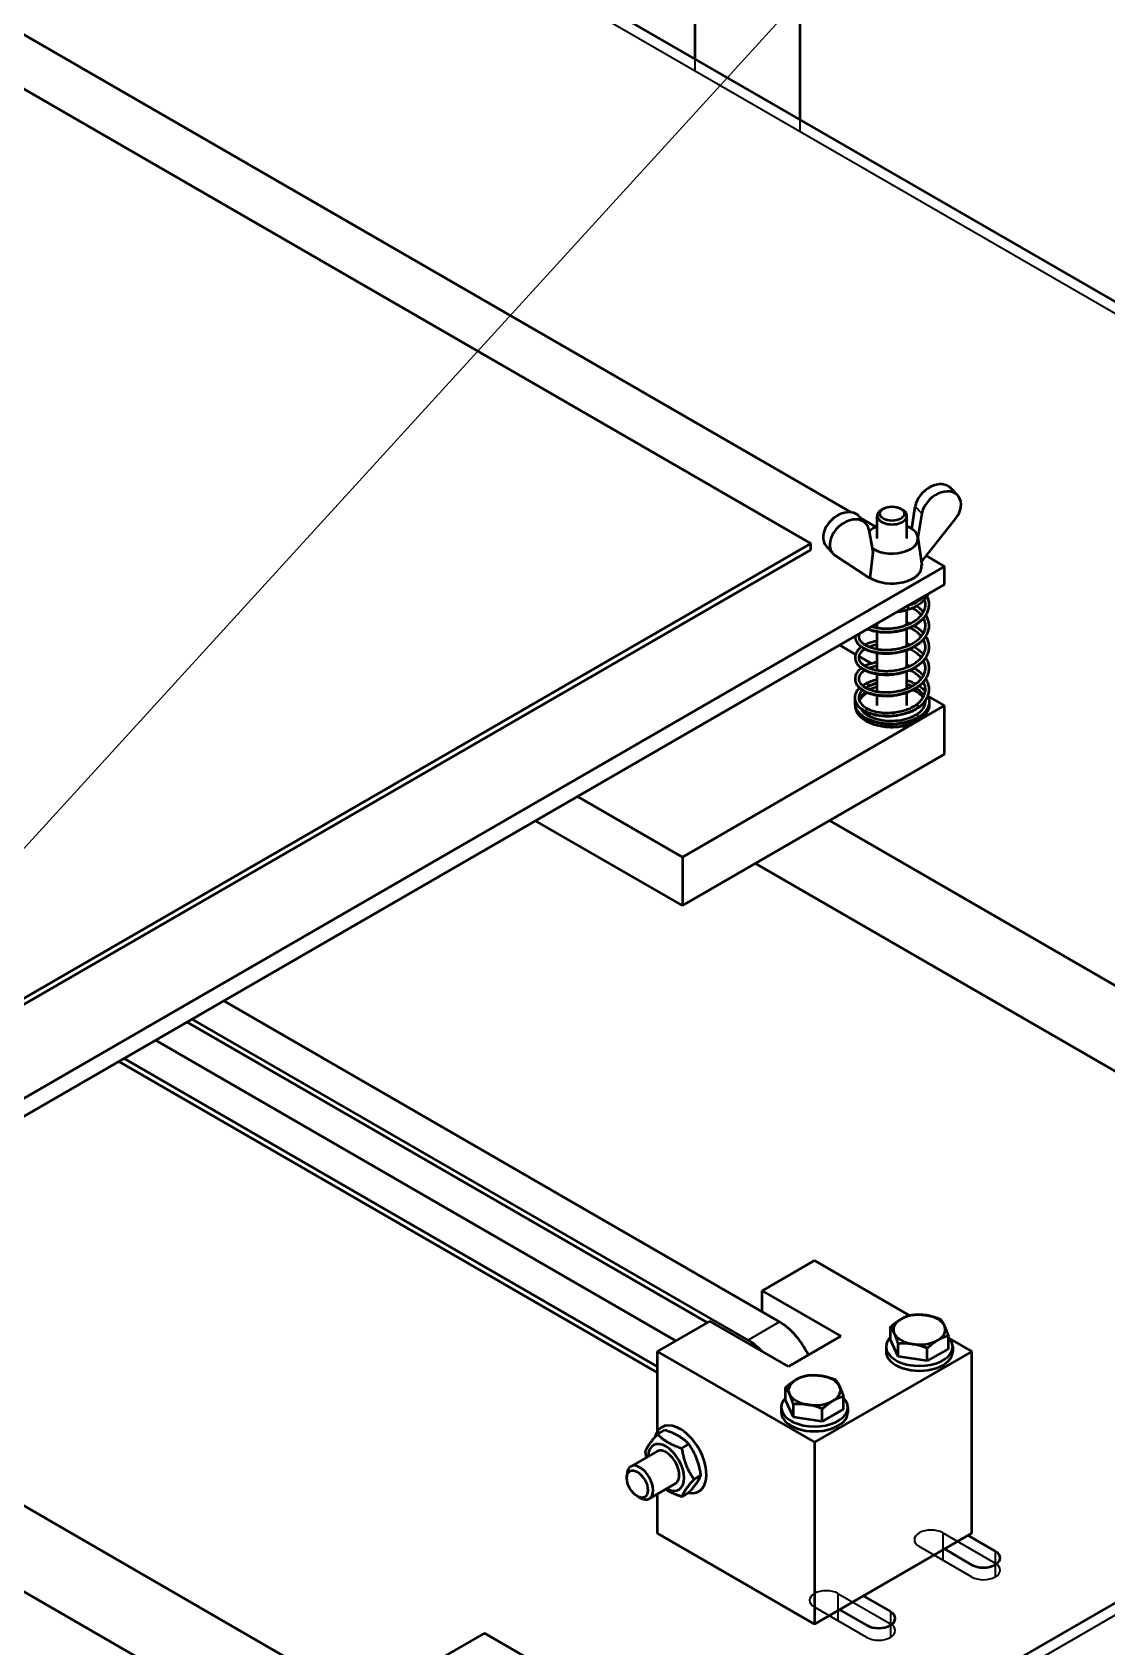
# Model space of a CAD drawing. Header units: millimetres. Extents: x -1328 to 2520, y -765 to 1782.
# Drawn here: x 1780.5 to 1925.4, y 355.6 to 573.2 of the extents above; entities that cross this region are included whole.
import ezdxf

# ---------------------------------------------------------------- set-up
doc = ezdxf.new("R2010")
doc.units = ezdxf.units.MM
doc.header["$LTSCALE"] = 6
for name, color, linetype, lineweight in [('Reference (ISO)', 7, 'Continuous', 35), ('Symbol (ISO)', 7, 'Continuous', 25), ('Visible (ISO)', 7, 'Continuous', 50), ('Visible Narrow (ISO)', 7, 'Continuous', 35)]:
    doc.layers.add(name, color=color, linetype=linetype, lineweight=lineweight)
doc.styles.add('Note Text (ISO)', font='tahoma.ttf')
doc.dimstyles.new('Default - Method 1b (ISO)$7', dxfattribs={"dimscale": 6, "dimtxt": 3.5, "dimasz": 2.5, "dimexe": 3.175, "dimexo": 0, "dimgap": 0.762, "dimtad": 1, "dimtoh": 1, "dimrnd": 1e-08, "dimtxsty": 'Note Text (ISO)', "dimcen": 0.09, "dimdle": 10, "dimclrd": 256, "dimclre": 256, "dimclrt": 256, "dimazin": 2, "dimtfac": 1, "dimtmove": 0, "dimatfit": 3, "dimfxl": 1, "dimtolj": 1, "dimlwd": -1, "dimlwe": -1, "dimarcsym": 0})

msp = doc.modelspace()

# ---------------------------------------------------------------- linework, layer by layer
at = {"layer": 'Reference (ISO)'}
for p, q in [((1884.02, 886.43), (1884.02, 559.83)), ((1869.88, 568), (1869.88, 878.26)), ((2078.48, 447.56), (1806.24, 604.74)), ((1781.49, 276.1), (2078.48, 447.56)), ((1903.29, 370.91), (1910.36, 366.83)), ((1903.29, 370.91), (1903.29, 367.24)), ((1907.18, 364.99), (1900.11, 369.08)), ((1910.36, 366.83), (1910.36, 364.99)), ((1889.15, 362.75), (1896.22, 358.67)), ((1889.15, 362.75), (1889.15, 359.07)), ((1893.04, 356.83), (1885.97, 360.91)), ((1896.22, 358.67), (1896.22, 356.83))]:
    msp.add_line(p, q, dxfattribs=at)
for centre, major_axis in [((1901.7, 370), (-2.25, 0)), ((1908.77, 365.91), (2.25, 0)), ((1887.56, 361.83), (-2.25, 0)), ((1894.63, 357.75), (2.25, 0))]:
    msp.add_ellipse(centre, major_axis=major_axis, ratio=0.57735, start_param=3.926991, end_param=7.068583, dxfattribs=at)
at = {"layer": 'Visible (ISO)'}
for p, q in [((1884.02, 888.06), (1884.02, 561.46)), ((1869.88, 569.63), (1869.88, 879.9)), ((2078.48, 449.2), (1806.24, 606.37)), ((1890.89, 508.51), (1738.57, 596.45)), ((1885.49, 504.28), (1738.57, 589.1)), ((1905.31, 510.76), (1904.42, 511.73)), ((1899.09, 506.3), (1899.58, 509.3)), ((1892.03, 507.96), (1892.92, 506.99)), ((1894.27, 506.56), (1892.25, 507.72)), ((1894.45, 504.97), (1894.45, 508.03)), ((1895.28, 508.99), (1895.04, 508.85)), ((1897.62, 508.99), (1897.86, 508.85)), ((1898.45, 504.97), (1898.45, 508.03)), ((1900.47, 508.33), (1899.94, 505.12)), ((1900.43, 501.81), (1905.01, 507.63)), ((1893.32, 506.16), (1893.86, 503.17)), ((1899.94, 505.13), (1900.44, 501.39)), ((1737, 418.55), (1885.49, 504.28)), ((1737, 417.73), (1885.49, 503.46)), ((1885.49, 503.46), (1885.49, 504.28)), ((1887.6, 503.92), (1888.48, 502.95)), ((1740.89, 407.32), (1903.52, 501.22)), ((1893.35, 499.66), (1888.78, 502.7)), ((1900.39, 501.79), (1900.43, 501.81)), ((1903.52, 501.22), (1901.08, 502.63)), ((1903.52, 498.77), (1903.52, 501.22)), ((1740.89, 404.87), (1903.52, 498.77)), ((1893.45, 499.69), (1893.35, 499.66)), ((1898.45, 493.34), (1898.45, 495.33)), ((1894.45, 492.93), (1894.45, 493.53)), ((1894.45, 490.07), (1894.45, 492.42)), ((1898.45, 490.48), (1898.45, 492.81)), ((1891.52, 489.36), (1889.38, 490.6)), ((1898.45, 487.62), (1898.45, 489.94)), ((1893.68, 488.12), (1891.97, 489.11)), ((1894.45, 487.67), (1894.31, 487.76)), ((1894.45, 487.21), (1894.45, 489.56)), ((1894.45, 484.35), (1894.45, 486.7)), ((1898.45, 484.76), (1898.45, 487.08)), ((1894.45, 482.44), (1894.45, 483.84)), ((1898.45, 482.44), (1898.45, 484.22)), ((1903.52, 482.44), (1901.32, 483.71)), ((1868.17, 462.02), (1903.52, 482.44)), ((1903.52, 475.91), (1903.52, 482.44)), ((1868.17, 455.49), (1903.52, 475.91)), ((1854.02, 470.19), (1868.17, 462.02)), ((1868.17, 455.49), (1848.37, 466.92)), ((1959.6, 425.62), (1888.02, 466.95)), ((1868.17, 462.02), (1868.17, 455.49)), ((1949.6, 419.85), (1878.02, 461.18)), ((1781.49, 277.73), (2078.48, 449.2)), ((1806.31, 442.64), (1881.26, 399.36)), ((1801.36, 439.78), (1871.52, 399.27)), ((1877.02, 396.91), (1802.06, 440.19)), ((1797.11, 437.33), (1867.28, 396.82)), ((1792.16, 434.47), (1864.78, 392.55)), ((1864.78, 393.37), (1792.87, 434.88)), ((1885.99, 407.62), (1878.92, 403.54)), ((1885.99, 407.62), (1898.79, 400.23)), ((1878.92, 400.72), (1878.92, 403.54)), ((1878.92, 403.54), (1889.53, 397.42)), ((1871.85, 399.46), (1864.78, 395.38)), ((1882.46, 393.33), (1871.85, 399.46)), ((1896.23, 396.96), (1896.23, 398.66)), ((1889.53, 397.42), (1882.46, 393.33)), ((1897.28, 394.71), (1896.23, 396.96)), ((1897.28, 394.71), (1897.28, 396.41)), ((1904.04, 395.75), (1904.04, 397.46)), ((1904.25, 397.08), (1907.21, 395.38)), ((1864.78, 395.38), (1864.78, 384.58)), ((1864.78, 395.38), (1885.99, 383.13)), ((1907.21, 395.38), (1885.99, 383.13)), ((1895.63, 396.03), (1895.63, 395.38)), ((1901.18, 394.1), (1897.28, 394.71)), ((1901.18, 394.1), (1901.18, 395.81)), ((1904.04, 395.75), (1901.18, 394.1)), ((1904.63, 396.03), (1904.63, 395.38)), ((1907.21, 370.88), (1907.21, 395.38)), ((1882.09, 388.79), (1882.09, 390.5)), ((1825.25, 348.06), (1753.67, 389.39)), ((1881.49, 387.86), (1881.49, 387.21)), ((1883.13, 386.54), (1882.09, 388.79)), ((1883.13, 386.54), (1883.13, 388.25)), ((1887.04, 385.94), (1887.04, 387.64)), ((1889.9, 387.59), (1887.04, 385.94)), ((1889.9, 387.59), (1889.9, 389.29)), ((1890.49, 387.86), (1890.49, 387.21)), ((1865.38, 385.17), (1865.81, 385.42)), ((1887.04, 385.94), (1883.13, 386.54)), ((1815.25, 342.28), (1743.67, 383.61)), ((1864.82, 384.22), (1865.77, 384.77)), ((1885.99, 383.13), (1885.99, 358.63)), ((1864.72, 381.9), (1861.19, 379.86)), ((1868.08, 382.34), (1869.04, 382.89)), ((1860.67, 378.32), (1860.67, 378.72)), ((1867.22, 377.57), (1863.69, 375.53)), ((1869.72, 378.13), (1870.67, 378.68)), ((1870.38, 376.51), (1870.81, 376.76)), ((1862.09, 375.85), (1862.44, 375.65)), ((1864.78, 376.16), (1864.78, 370.88)), ((1868.08, 375.8), (1869.04, 376.35)), ((1864.78, 370.88), (1885.99, 358.63)), ((1885.99, 358.63), (1907.21, 370.88)), ((1906.69, 370.58), (1910.36, 368.46)), ((1907.18, 366.63), (1903.51, 368.75)), ((1892.55, 362.42), (1896.22, 360.3)), ((1893.04, 358.46), (1889.37, 360.58)), ((1841.46, 357.42), (1809.64, 339.05)), ((1841.46, 357.42), (1862.67, 345.17))]:
    msp.add_line(p, q, dxfattribs=at)
for centre, major_axis, ratio, start_param, end_param in [((1902.2, 509.71), (2.22, 2.02), 0.722628, 0, 2.401336), ((1903.09, 508.74), (2.22, 2.02), 0.722628, 4.939948, 8.684522), ((1889.81, 505.94), (2.22, 2.02), 0.722628, 0, 3.141593), ((1890.7, 504.97), (-2.22, -2.02), 0.722628, 2.7174, 6.461973), ((1896.45, 508.03), (-2, 0), 0.57735, 5.497787, 10.210176), ((1896.45, 504.97), (-3.5, 0), 0.57735, 5.320635, 5.793468), ((1896.45, 504.97), (3.5, 0), 0.57735, 3.84104, 6.767414), ((1896.45, 504.97), (-3.5, 0), 0.57735, 3.625821, 4.104143), ((1896.45, 501.22), (4, 0), 0.57735, 3.865612, 6.360121), ((1898.59, 495.64), (-0.093, 0.232), 0.298579, 4.010283, 6.099125), ((1898.59, 495.64), (0.093, -0.232), 0.298579, 6.27153, 7.151875), ((1893.09, 485.24), (-0.101, 0.229), 0.64073, 3.992663, 6.312652), ((1893.09, 485.24), (0.101, -0.229), 0.64073, 0.031581, 0.851071), ((1899.81, 484.99), (-0.145, -0.204), 0.506095, 6.173685, 6.326105), ((1893.09, 481.77), (0.101, 0.229), 0.64073, 6.267227, 8.573707), ((1893.09, 481.77), (-0.101, -0.229), 0.64073, 5.432115, 6.268289), ((1899.81, 482.34), (-0.145, 0.204), 0.506095, 3.875006, 6.272903), ((1899.81, 481.01), (-0.145, 0.204), 0.506095, 6.240266, 6.240318), ((1899.81, 482.34), (0.145, -0.204), 0.506095, 6.27367, 7.016598), ((1881.26, 393.65), (3.5, -6.06), 0.57735, 1.446348, 2.356194), ((1900.13, 398.32), (-3.5, 0), 0.57735, 5.497787, 6.544985), ((1900.13, 398.32), (-3.5, 0), 0.57735, 4.45059, 5.497787), ((1900.13, 398.32), (3.5, 0), 0.57735, 0.261799, 1.308997), ((1900.13, 398.32), (3.5, 0), 0.57735, 5.497787, 6.544985), ((1877.02, 391.2), (-3.5, 6.06), 0.57735, 5.102872, 5.497787), ((1900.13, 396.03), (-4.5, 0), 0.57735, 5.76254, 9.945423), ((1900.13, 398.32), (-3.5, 0), 0.57735, 0.261799, 1.308997), ((1900.13, 398.32), (3.5, 0), 0.57735, 4.45059, 5.497787), ((1900.13, 395.38), (-4.5, 0), 0.57735, 0, 3.141593), ((1885.99, 390.15), (-3.5, 0), 0.57735, 4.45059, 5.497787), ((1885.99, 390.15), (3.5, 0), 0.57735, 0.261799, 1.308997), ((1885.99, 390.15), (-3.5, 0), 0.57735, 5.497787, 6.544985), ((1885.99, 390.15), (-3.5, 0), 0.57735, 0.261799, 1.308997), ((1885.99, 390.15), (3.5, 0), 0.57735, 5.497787, 6.544985), ((1885.99, 387.86), (-4.5, 0), 0.57735, 5.76254, 9.945423), ((1885.99, 390.15), (3.5, 0), 0.57735, 4.45059, 5.497787), ((1867.88, 380.84), (2.5, -4.33), 0.57735, 5.814768, 9.966676), ((1885.99, 387.21), (-4.5, 0), 0.57735, 0, 3.141593), ((1865.97, 379.74), (1.72, -2.99), 0.57735, 5.522897, 10.185066), ((1865.97, 379.74), (1.25, -2.17), 0.57735, 6.279998, 9.427966), ((1862.44, 377.7), (1.25, -2.17), 0.57735, 5.497991, 10.209972), ((1908.77, 367.55), (2.25, 0), 0.57735, 3.926991, 7.068583), ((1894.63, 359.38), (2.25, 0), 0.57735, 3.926991, 7.068583)]:
    msp.add_ellipse(centre, major_axis=major_axis, ratio=ratio, start_param=start_param, end_param=end_param, dxfattribs=at)
for centre, major_axis in [((1896.45, 508.32), (-1.65, 0)), ((1862.09, 377.49), (1, -1.74))]:
    msp.add_ellipse(centre, major_axis=major_axis, ratio=0.57735, dxfattribs=at)
for points, weights in [([(1893.86, 503.17), (1893.67, 501.54), (1893.45, 499.69)], [1.0004735734, 1.00211729304, 1]), ([(1896.23, 398.66), (1897, 399.36), (1897.66, 399.74)], [1, 1.0379548493, 1]), ([(1896.75, 397.79), (1896.51, 398.32), (1896.23, 398.66)], [1, 1.0379548493, 1]), ([(1897.66, 399.74), (1898.32, 400.13), (1899.09, 400.31)], [1, 1.0379548493, 1]), ([(1899.09, 400.31), (1900.13, 400.41), (1901.04, 400.27)], [1, 1.0379548493, 1]), ([(1901.04, 400.27), (1901.95, 400.13), (1902.99, 399.71)], [1, 1.0379548493, 1]), ([(1902.99, 399.71), (1903.27, 399.36), (1903.51, 398.84)], [1, 1.0379548493, 1]), ([(1903.51, 398.84), (1903.76, 398.32), (1904.04, 397.46)], [1, 1.0379548493, 1]), ([(1897.28, 396.41), (1897, 397.27), (1896.75, 397.79)], [1, 1.0379548493, 1]), ([(1899.23, 396.36), (1898.32, 396.5), (1897.28, 396.41)], [1, 1.0379548493, 1]), ([(1901.18, 395.81), (1900.13, 396.22), (1899.23, 396.36)], [1, 1.0379548493, 1]), ([(1902.61, 396.89), (1901.95, 396.5), (1901.18, 395.81)], [1, 1.0379548493, 1]), ([(1904.04, 397.46), (1903.27, 397.27), (1902.61, 396.89)], [1, 1.0379548493, 1]), ([(1883.52, 391.58), (1884.18, 391.96), (1884.95, 392.15)], [1, 1.0379548493, 1]), ([(1884.95, 392.15), (1885.99, 392.24), (1886.9, 392.1)], [1, 1.0379548493, 1]), ([(1886.9, 392.1), (1887.8, 391.96), (1888.85, 391.55)], [1, 1.0379548493, 1]), ([(1882.09, 390.5), (1882.85, 391.2), (1883.52, 391.58)], [1, 1.0379548493, 1]), ([(1882.61, 389.63), (1882.37, 390.15), (1882.09, 390.5)], [1, 1.0379548493, 1]), ([(1883.13, 388.25), (1882.85, 389.1), (1882.61, 389.63)], [1, 1.0379548493, 1]), ([(1888.85, 391.55), (1889.13, 391.2), (1889.37, 390.67)], [1, 1.0379548493, 1]), ([(1889.37, 390.67), (1889.62, 390.15), (1889.9, 389.29)], [1, 1.0379548493, 1]), ([(1885.09, 388.2), (1884.18, 388.34), (1883.13, 388.25)], [1, 1.0379548493, 1]), ([(1887.04, 387.64), (1885.99, 388.06), (1885.09, 388.2)], [1, 1.0379548493, 1]), ([(1888.47, 388.72), (1887.8, 388.34), (1887.04, 387.64)], [1, 1.0379548493, 1]), ([(1889.9, 389.29), (1889.13, 389.1), (1888.47, 388.72)], [1, 1.0379548493, 1]), ([(1863.19, 381.9), (1863.53, 382.79), (1864.82, 384.22)], [1, 1.15470053838, 1]), ([(1864.82, 384.22), (1865.98, 383.01), (1868.08, 382.34)], [1, 1.15470053838, 1]), ([(1869.04, 382.89), (1867.88, 384.1), (1865.77, 384.77)], [1, 1.15470053838, 1]), ([(1863.33, 381.09), (1863.25, 381.47), (1863.19, 381.9)], [1.04119658939, 1.02446835484, 1]), ([(1868.08, 382.34), (1868.43, 379.96), (1869.72, 378.13)], [1, 1.15470053838, 1]), ([(1870.67, 378.68), (1870.33, 381.05), (1869.04, 382.89)], [1, 1.15470053838, 1]), ([(1868.08, 375.8), (1866.73, 376.23), (1865.88, 376.8)], [1, 1.0940541295, 1.07374305551]), ([(1869.72, 378.13), (1868.43, 376.69), (1868.08, 375.8)], [1, 1.15470053838, 1]), ([(1869.04, 376.35), (1870.33, 377.79), (1870.67, 378.68)], [1, 1.15470053838, 1])]:
    msp.add_rational_spline(points, weights, degree=2, dxfattribs=at)
for points, knots in [([(1893.14, 492.77), (1893.15, 492.77), (1893.15, 492.77), (1893.37, 492.68), (1893.58, 492.61), (1894.04, 492.49), (1894.29, 492.45), (1894.78, 492.37), (1895.04, 492.35), (1895.56, 492.33), (1895.83, 492.33), (1896.36, 492.36), (1896.63, 492.38), (1897.16, 492.46), (1897.43, 492.51), (1897.95, 492.64), (1898.2, 492.72), (1898.7, 492.89), (1898.94, 493), (1899.39, 493.22), (1899.61, 493.34), (1900.01, 493.61), (1900.2, 493.75), (1900.54, 494.06), (1900.69, 494.22), (1900.95, 494.55), (1901.07, 494.73), (1901.25, 495.08), (1901.32, 495.26), (1901.42, 495.63), (1901.44, 495.81), (1901.46, 496.17), (1901.44, 496.36), (1901.37, 496.71), (1901.32, 496.89), (1901.22, 497.12), (1901.2, 497.17), (1901.17, 497.22)], [23.603223, 23.603223, 23.603223, 23.603223, 23.608772, 23.608772, 23.774829, 23.774829, 23.940244, 23.940244, 24.105075, 24.105075, 24.269522, 24.269522, 24.433791, 24.433791, 24.598061, 24.598061, 24.762479, 24.762479, 24.927132, 24.927132, 25.091991, 25.091991, 25.25677, 25.25677, 25.420711, 25.420711, 25.582449, 25.582449, 25.740502, 25.740502, 25.894624, 25.894624, 26.046722, 26.046722, 26.199905, 26.199905, 26.246086, 26.246086, 26.246086, 26.246086]), ([(1893.71, 493.1), (1893.88, 493.05), (1894.05, 493.01), (1894.45, 492.93), (1894.67, 492.89), (1895.12, 492.85), (1895.35, 492.83), (1895.83, 492.83), (1896.07, 492.84), (1896.56, 492.88), (1896.8, 492.91), (1897.28, 492.99), (1897.52, 493.05), (1897.98, 493.17), (1898.21, 493.25), (1898.64, 493.41), (1898.85, 493.5), (1899.24, 493.71), (1899.42, 493.82), (1899.76, 494.05), (1899.92, 494.17), (1900.2, 494.43), (1900.33, 494.57), (1900.55, 494.85), (1900.64, 495), (1900.79, 495.29), (1900.85, 495.45), (1900.93, 495.76), (1900.95, 495.92), (1900.95, 496.24), (1900.93, 496.41), (1900.87, 496.63), (1900.85, 496.68), (1900.83, 496.74)], [23.713477, 23.713477, 23.713477, 23.713477, 23.850808, 23.850808, 24.007722, 24.007722, 24.165158, 24.165158, 24.322901, 24.322901, 24.480755, 24.480755, 24.63855, 24.63855, 24.796149, 24.796149, 24.953468, 24.953468, 25.110531, 25.110531, 25.267591, 25.267591, 25.42534, 25.42534, 25.585189, 25.585189, 25.749295, 25.749295, 25.919224, 25.919224, 26.092347, 26.092347, 26.153577, 26.153577, 26.153577, 26.153577]), ([(1900.85, 497.23), (1900.7, 497.05), (1900.52, 496.89), (1899.98, 496.49), (1899.58, 496.27), (1898.94, 496.02), (1898.75, 495.95), (1898.55, 495.89)], [0.3591742, 0.3591742, 0.3591742, 0.3591742, 0.4530182, 0.4530182, 0.6123485, 0.6123485, 0.6782959, 0.6782959, 0.6782959, 0.6782959]), ([(1901.29, 497.48), (1901.17, 497.18), (1900.98, 496.89), (1900.47, 496.35), (1900.12, 496.08), (1899.41, 495.69), (1899.06, 495.53), (1898.69, 495.41)], [0.1580472, 0.1580472, 0.1580472, 0.1580472, 0.2998238, 0.2998238, 0.4562522, 0.4562522, 0.5812746, 0.5812746, 0.5812746, 0.5812746]), ([(1891.45, 491.8), (1891.45, 491.73), (1891.45, 491.66), (1891.48, 491.47), (1891.52, 491.34), (1891.63, 491.09), (1891.71, 490.96), (1891.9, 490.71), (1892.02, 490.6), (1892.29, 490.37), (1892.45, 490.26), (1892.8, 490.06), (1892.99, 489.97), (1893.4, 489.81), (1893.63, 489.74), (1894.09, 489.62), (1894.33, 489.58), (1894.83, 489.51), (1895.09, 489.49), (1895.61, 489.47), (1895.88, 489.47), (1896.41, 489.5), (1896.68, 489.53), (1897.21, 489.61), (1897.48, 489.66), (1898, 489.79), (1898.25, 489.87), (1898.74, 490.05), (1898.98, 490.15), (1899.43, 490.38), (1899.64, 490.5), (1900.04, 490.77), (1900.23, 490.92), (1900.56, 491.23), (1900.71, 491.39), (1900.97, 491.72), (1901.08, 491.9), (1901.26, 492.25), (1901.33, 492.44), (1901.42, 492.8), (1901.45, 492.98), (1901.45, 493.35), (1901.44, 493.53), (1901.36, 493.89), (1901.31, 494.06), (1901.17, 494.38), (1901.09, 494.51), (1901.01, 494.65)], [16.489021, 16.489021, 16.489021, 16.489021, 16.560354, 16.560354, 16.700108, 16.700108, 16.847625, 16.847625, 17.005319, 17.005319, 17.169518, 17.169518, 17.335695, 17.335695, 17.501719, 17.501719, 17.667094, 17.667094, 17.831895, 17.831895, 17.996326, 17.996326, 18.16059, 18.16059, 18.324866, 18.324866, 18.489296, 18.489296, 18.653964, 18.653964, 18.81883, 18.81883, 18.983586, 18.983586, 19.147437, 19.147437, 19.308989, 19.308989, 19.46679, 19.46679, 19.620713, 19.620713, 19.772786, 19.772786, 19.926129, 19.926129, 20.049983, 20.049983, 20.049983, 20.049983]), ([(1892.02, 492.13), (1892, 492.07), (1891.98, 492.01), (1891.94, 491.84), (1891.95, 491.73), (1891.99, 491.5), (1892.04, 491.38), (1892.17, 491.17), (1892.26, 491.07), (1892.46, 490.87), (1892.57, 490.78), (1892.83, 490.61), (1892.98, 490.53), (1893.3, 490.38), (1893.48, 490.32), (1893.85, 490.2), (1894.05, 490.15), (1894.47, 490.06), (1894.69, 490.03), (1895.15, 489.98), (1895.38, 489.97), (1895.86, 489.97), (1896.1, 489.98), (1896.58, 490.02), (1896.83, 490.05), (1897.31, 490.14), (1897.54, 490.19), (1898, 490.32), (1898.23, 490.39), (1898.66, 490.56), (1898.87, 490.65), (1899.26, 490.86), (1899.44, 490.97), (1899.78, 491.2), (1899.94, 491.33), (1900.22, 491.59), (1900.34, 491.72), (1900.56, 492.01), (1900.65, 492.15), (1900.8, 492.45), (1900.86, 492.6), (1900.93, 492.92), (1900.95, 493.08), (1900.95, 493.4), (1900.93, 493.56), (1900.84, 493.88), (1900.78, 494.04), (1900.69, 494.2), (1900.68, 494.21), (1900.68, 494.22)], [16.302389, 16.302389, 16.302389, 16.302389, 16.399146, 16.399146, 16.591008, 16.591008, 16.78243, 16.78243, 16.949092, 16.949092, 17.106385, 17.106385, 17.261625, 17.261625, 17.417093, 17.417093, 17.573317, 17.573317, 17.730254, 17.730254, 17.887705, 17.887705, 18.045455, 18.045455, 18.203309, 18.203309, 18.361099, 18.361099, 18.518689, 18.518689, 18.675998, 18.675998, 18.833055, 18.833055, 18.990124, 18.990124, 19.14792, 19.14792, 19.307883, 19.307883, 19.472185, 19.472185, 19.642314, 19.642314, 19.81543, 19.81543, 19.984968, 19.984968, 19.992991, 19.992991, 19.992991, 19.992991]), ([(1898.69, 495.41), (1898.2, 495.24), (1897.66, 495.11), (1897.1, 495.04), (1897.07, 495.03), (1897.05, 495.03)], [0, 0, 0, 0, 0.1636224, 0.1636224, 0.1714729, 0.1714729, 0.1714729, 0.1714729]), ([(1900.39, 494.65), (1900.28, 494.78), (1900.15, 494.92), (1899.85, 495.17), (1899.69, 495.29), (1899.41, 495.48), (1899.31, 495.54), (1899.2, 495.6)], [20.1515024, 20.1515024, 20.1515024, 20.1515024, 20.3079786, 20.3079786, 20.4655621, 20.4655621, 20.5577241, 20.5577241, 20.5577241, 20.5577241]), ([(1900.68, 495.07), (1900.63, 495.13), (1900.58, 495.18), (1900.37, 495.4), (1900.19, 495.54), (1899.91, 495.75), (1899.82, 495.81), (1899.73, 495.87)], [20.1874205, 20.1874205, 20.1874205, 20.1874205, 20.2437722, 20.2437722, 20.407182, 20.407182, 20.4817767, 20.4817767, 20.4817767, 20.4817767]), ([(1898.8, 493.49), (1898.75, 493.51), (1898.7, 493.53), (1898.58, 493.58), (1898.52, 493.6), (1898.45, 493.63)], [14.4277977, 14.4277977, 14.4277977, 14.4277977, 14.46351828, 14.46351828, 14.50748663, 14.50748663, 14.50748663, 14.50748663]), ([(1900.39, 491.79), (1900.39, 491.79), (1900.38, 491.79), (1900.27, 491.93), (1900.13, 492.07), (1899.84, 492.33), (1899.67, 492.45), (1899.32, 492.68), (1899.13, 492.78), (1898.89, 492.9), (1898.85, 492.92), (1898.8, 492.94)], [13.8683173, 13.8683173, 13.8683173, 13.8683173, 13.8712102, 13.8712102, 14.0305703, 14.0305703, 14.1881156, 14.1881156, 14.3451411, 14.3451411, 14.378922, 14.378922, 14.378922, 14.378922]), ([(1900.68, 492.21), (1900.62, 492.28), (1900.56, 492.34), (1900.34, 492.56), (1900.16, 492.71), (1899.78, 492.98), (1899.58, 493.1), (1899.37, 493.22)], [13.9042354, 13.9042354, 13.9042354, 13.9042354, 13.9704607, 13.9704607, 14.1339821, 14.1339821, 14.2909394, 14.2909394, 14.2909394, 14.2909394]), ([(1892.32, 490.36), (1892.28, 490.33), (1892.25, 490.3), (1892.07, 490.16), (1891.94, 490.04), (1891.73, 489.78), (1891.64, 489.65), (1891.52, 489.38), (1891.48, 489.24), (1891.45, 488.97), (1891.45, 488.84), (1891.49, 488.58), (1891.53, 488.46), (1891.64, 488.2), (1891.72, 488.08), (1891.92, 487.83), (1892.04, 487.71), (1892.32, 487.49), (1892.48, 487.38), (1892.83, 487.18), (1893.03, 487.09), (1893.44, 486.94), (1893.67, 486.87), (1894.13, 486.75), (1894.37, 486.71), (1894.88, 486.64), (1895.13, 486.62), (1895.66, 486.61), (1895.92, 486.61), (1896.46, 486.64), (1896.73, 486.67), (1897.26, 486.76), (1897.53, 486.81), (1898.04, 486.95), (1898.3, 487.03), (1898.79, 487.21), (1899.02, 487.31), (1899.47, 487.54), (1899.68, 487.67), (1900.08, 487.94), (1900.26, 488.08), (1900.59, 488.39), (1900.74, 488.56), (1901, 488.89), (1901.1, 489.07), (1901.28, 489.43), (1901.34, 489.61), (1901.43, 489.97), (1901.45, 490.15), (1901.45, 490.52), (1901.43, 490.7), (1901.35, 491.06), (1901.29, 491.24), (1901.16, 491.54), (1901.09, 491.66), (1901.01, 491.79)], [9.636479, 9.636479, 9.636479, 9.636479, 9.67464, 9.67464, 9.839358, 9.839358, 9.998001, 9.998001, 10.145906, 10.145906, 10.285575, 10.285575, 10.425609, 10.425609, 10.573749, 10.573749, 10.731984, 10.731984, 10.896412, 10.896412, 11.062617, 11.062617, 11.228606, 11.228606, 11.393941, 11.393941, 11.558714, 11.558714, 11.723129, 11.723129, 11.887389, 11.887389, 12.051671, 12.051671, 12.216113, 12.216113, 12.380797, 12.380797, 12.545668, 12.545668, 12.710398, 12.710398, 12.874155, 12.874155, 13.035515, 13.035515, 13.193062, 13.193062, 13.346795, 13.346795, 13.498856, 13.498856, 13.652367, 13.652367, 13.766798, 13.766798, 13.766798, 13.766798]), ([(1892.79, 490.07), (1892.72, 490.03), (1892.66, 489.99), (1892.48, 489.86), (1892.38, 489.77), (1892.2, 489.58), (1892.13, 489.48), (1892.02, 489.28), (1891.98, 489.18), (1891.94, 488.97), (1891.95, 488.85), (1892, 488.63), (1892.04, 488.51), (1892.18, 488.29), (1892.27, 488.19), (1892.47, 488), (1892.58, 487.91), (1892.85, 487.74), (1893, 487.66), (1893.32, 487.51), (1893.5, 487.45), (1893.87, 487.33), (1894.07, 487.28), (1894.5, 487.2), (1894.72, 487.17), (1895.17, 487.12), (1895.41, 487.11), (1895.88, 487.11), (1896.12, 487.12), (1896.61, 487.16), (1896.85, 487.19), (1897.33, 487.28), (1897.57, 487.34), (1898.03, 487.47), (1898.25, 487.54), (1898.68, 487.71), (1898.89, 487.8), (1899.28, 488.01), (1899.46, 488.12), (1899.8, 488.36), (1899.95, 488.48), (1900.23, 488.74), (1900.36, 488.88), (1900.57, 489.16), (1900.66, 489.31), (1900.81, 489.61), (1900.86, 489.76), (1900.94, 490.07), (1900.95, 490.23), (1900.95, 490.56), (1900.92, 490.72), (1900.83, 491.04), (1900.77, 491.2), (1900.68, 491.36), (1900.68, 491.36), (1900.68, 491.36)], [9.562935, 9.562935, 9.562935, 9.562935, 9.638655, 9.638655, 9.794097, 9.794097, 9.952698, 9.952698, 10.12254, 10.12254, 10.31522, 10.31522, 10.505667, 10.505667, 10.671746, 10.671746, 10.828883, 10.828883, 10.984107, 10.984107, 11.139599, 11.139599, 11.295852, 11.295852, 11.452811, 11.452811, 11.610276, 11.610276, 11.768034, 11.768034, 11.925889, 11.925889, 12.083673, 12.083673, 12.241254, 12.241254, 12.398552, 12.398552, 12.555603, 12.555603, 12.712682, 12.712682, 12.870526, 12.870526, 13.030607, 13.030607, 13.19511, 13.19511, 13.365435, 13.365435, 13.538534, 13.538534, 13.707855, 13.707855, 13.709806, 13.709806, 13.709806, 13.709806]), ([(1894.45, 491.15), (1894.28, 491.12), (1894.12, 491.09), (1893.73, 491), (1893.5, 490.93), (1893.12, 490.79), (1892.95, 490.72), (1892.79, 490.64)], [9.0650323, 9.0650323, 9.0650323, 9.0650323, 9.1771922, 9.1771922, 9.3424715, 9.3424715, 9.4826391, 9.4826391, 9.4826391, 9.4826391]), ([(1894.45, 490.64), (1894.33, 490.62), (1894.21, 490.6), (1893.89, 490.53), (1893.7, 490.47), (1893.47, 490.39), (1893.43, 490.37), (1893.38, 490.36)], [9.0836587, 9.0836587, 9.0836587, 9.0836587, 9.1705545, 9.1705545, 9.3273239, 9.3273239, 9.3672872, 9.3672872, 9.3672872, 9.3672872]), ([(1898.8, 490.63), (1898.74, 490.66), (1898.67, 490.68), (1898.55, 490.73), (1898.5, 490.75), (1898.45, 490.77)], [8.14461256, 8.14461256, 8.14461256, 8.14461256, 8.19035298, 8.19035298, 8.22430145, 8.22430145, 8.22430145, 8.22430145]), ([(1900.39, 488.92), (1900.38, 488.93), (1900.38, 488.94), (1900.25, 489.09), (1900.12, 489.22), (1899.82, 489.48), (1899.66, 489.6), (1899.3, 489.83), (1899.11, 489.93), (1898.88, 490.05), (1898.84, 490.07), (1898.8, 490.08)], [7.5851322, 7.5851322, 7.5851322, 7.5851322, 7.5939218, 7.5939218, 7.7531818, 7.7531818, 7.9106905, 7.9106905, 8.0677114, 8.0677114, 8.0957366, 8.0957366, 8.0957366, 8.0957366]), ([(1900.68, 489.35), (1900.61, 489.43), (1900.54, 489.5), (1900.3, 489.73), (1900.12, 489.88), (1899.76, 490.13), (1899.57, 490.25), (1899.37, 490.36)], [7.6210503, 7.6210503, 7.6210503, 7.6210503, 7.6971588, 7.6971588, 7.8607863, 7.8607863, 8.0077539, 8.0077539, 8.0077539, 8.0077539]), ([(1892.32, 487.49), (1892.27, 487.46), (1892.23, 487.43), (1892.04, 487.28), (1891.92, 487.16), (1891.71, 486.9), (1891.63, 486.76), (1891.51, 486.49), (1891.48, 486.36), (1891.44, 486.09), (1891.45, 485.96), (1891.49, 485.7), (1891.54, 485.57), (1891.66, 485.32), (1891.74, 485.19), (1891.94, 484.95), (1892.06, 484.83), (1892.35, 484.61), (1892.51, 484.5), (1892.87, 484.3), (1893.06, 484.22), (1893.48, 484.06), (1893.71, 484), (1894.18, 483.89), (1894.42, 483.84), (1894.92, 483.78), (1895.18, 483.76), (1895.71, 483.74), (1895.97, 483.75), (1896.51, 483.79), (1896.78, 483.82), (1897.31, 483.91), (1897.57, 483.96), (1898.09, 484.1), (1898.34, 484.18), (1898.83, 484.37), (1899.06, 484.47), (1899.51, 484.7), (1899.72, 484.83), (1900.11, 485.1), (1900.29, 485.25), (1900.62, 485.56), (1900.77, 485.73), (1901.02, 486.07), (1901.12, 486.24), (1901.29, 486.6), (1901.35, 486.78), (1901.43, 487.14), (1901.45, 487.33), (1901.45, 487.69), (1901.43, 487.87), (1901.34, 488.23), (1901.28, 488.41), (1901.14, 488.7), (1901.08, 488.81), (1901.01, 488.92)], [3.353294, 3.353294, 3.353294, 3.353294, 3.401542, 3.401542, 3.566051, 3.566051, 3.724135, 3.724135, 3.871375, 3.871375, 4.010797, 4.010797, 4.151143, 4.151143, 4.299913, 4.299913, 4.458671, 4.458671, 4.623312, 4.623312, 4.789538, 4.789538, 4.95549, 4.95549, 5.120787, 5.120787, 5.285532, 5.285532, 5.449932, 5.449932, 5.614189, 5.614189, 5.778476, 5.778476, 5.942932, 5.942932, 6.10763, 6.10763, 6.272507, 6.272507, 6.437207, 6.437207, 6.600864, 6.600864, 6.762026, 6.762026, 6.91932, 6.91932, 7.072871, 7.072871, 7.224931, 7.224931, 7.378618, 7.378618, 7.483612, 7.483612, 7.483612, 7.483612]), ([(1892.79, 487.21), (1892.72, 487.17), (1892.65, 487.12), (1892.47, 486.99), (1892.36, 486.9), (1892.19, 486.71), (1892.12, 486.61), (1892.02, 486.41), (1891.98, 486.31), (1891.94, 486.09), (1891.95, 485.98), (1892, 485.75), (1892.05, 485.64), (1892.19, 485.42), (1892.28, 485.32), (1892.48, 485.13), (1892.6, 485.04), (1892.86, 484.87), (1893.01, 484.79), (1893.34, 484.65), (1893.51, 484.58), (1893.89, 484.46), (1894.1, 484.41), (1894.52, 484.33), (1894.74, 484.3), (1895.2, 484.26), (1895.43, 484.25), (1895.91, 484.25), (1896.15, 484.26), (1896.64, 484.3), (1896.88, 484.34), (1897.36, 484.43), (1897.59, 484.48), (1898.05, 484.61), (1898.28, 484.69), (1898.71, 484.86), (1898.91, 484.95), (1899.3, 485.16), (1899.48, 485.27), (1899.82, 485.51), (1899.97, 485.63), (1900.25, 485.9), (1900.37, 486.03), (1900.58, 486.32), (1900.67, 486.46), (1900.81, 486.76), (1900.87, 486.91), (1900.94, 487.23), (1900.95, 487.39), (1900.95, 487.71), (1900.92, 487.88), (1900.83, 488.19), (1900.76, 488.35), (1900.68, 488.5)], [3.27975, 3.27975, 3.27975, 3.27975, 3.361175, 3.361175, 3.516658, 3.516658, 3.675487, 3.675487, 3.845989, 3.845989, 4.039457, 4.039457, 4.228894, 4.228894, 4.394411, 4.394411, 4.551399, 4.551399, 4.706611, 4.706611, 4.862128, 4.862128, 5.018409, 5.018409, 5.17539, 5.17539, 5.33287, 5.33287, 5.490634, 5.490634, 5.648489, 5.648489, 5.806269, 5.806269, 5.96384, 5.96384, 6.121127, 6.121127, 6.278172, 6.278172, 6.435263, 6.435263, 6.593158, 6.593158, 6.753359, 6.753359, 6.918066, 6.918066, 7.088584, 7.088584, 7.261656, 7.261656, 7.426621, 7.426621, 7.426621, 7.426621]), ([(1894.45, 488.29), (1894.27, 488.26), (1894.09, 488.22), (1893.69, 488.13), (1893.46, 488.06), (1893.09, 487.92), (1892.94, 487.85), (1892.79, 487.78)], [2.7818469, 2.7818469, 2.7818469, 2.7818469, 2.9040369, 2.9040369, 3.069355, 3.069355, 3.1994544, 3.1994544, 3.1994544, 3.1994544]), ([(1894.45, 487.78), (1894.32, 487.76), (1894.2, 487.73), (1893.87, 487.66), (1893.68, 487.6), (1893.46, 487.52), (1893.42, 487.51), (1893.38, 487.49)], [2.8004734, 2.8004734, 2.8004734, 2.8004734, 2.8931459, 2.8931459, 3.0498902, 3.0498902, 3.0841022, 3.0841022, 3.0841022, 3.0841022]), ([(1898.8, 487.77), (1898.72, 487.8), (1898.64, 487.83), (1898.52, 487.88), (1898.49, 487.89), (1898.45, 487.9)], [1.86142738, 1.86142738, 1.86142738, 1.86142738, 1.91718694, 1.91718694, 1.94111627, 1.94111627, 1.94111627, 1.94111627]), ([(1892.99, 485.47), (1893.38, 485.68), (1893.84, 485.85), (1894.38, 485.98), (1894.41, 485.98), (1894.45, 485.99)], [0.0001401, 0.0001401, 0.0001401, 0.0001401, 0.1644737, 0.1644737, 0.1765036, 0.1765036, 0.1765036, 0.1765036]), ([(1894.45, 485.48), (1894.42, 485.47), (1894.39, 485.46), (1893.93, 485.35), (1893.53, 485.2), (1893.2, 485.02)], [0.5638786, 0.5638786, 0.5638786, 0.5638786, 0.5742068, 0.5742068, 0.7194767, 0.7194767, 0.7194767, 0.7194767]), ([(1893.2, 485.02), (1893.38, 485.11), (1893.57, 485.19), (1893.98, 485.34), (1894.21, 485.41), (1894.45, 485.46)], [1.5797279, 1.5797279, 1.5797279, 1.5797279, 1.6491505, 1.6491505, 1.7268061, 1.7268061, 1.7268061, 1.7268061]), ([(1898.45, 485.85), (1898.63, 485.8), (1898.8, 485.74), (1899.2, 485.59), (1899.42, 485.49), (1899.63, 485.38)], [0.5865595, 0.5865595, 0.5865595, 0.5865595, 0.6443341, 0.6443341, 0.7253262, 0.7253262, 0.7253262, 0.7253262]), ([(1900.39, 486.06), (1900.38, 486.08), (1900.37, 486.09), (1900.24, 486.24), (1900.1, 486.38), (1899.8, 486.63), (1899.64, 486.75), (1899.28, 486.98), (1899.09, 487.08), (1898.86, 487.19), (1898.83, 487.21), (1898.8, 487.22)], [1.3019469, 1.3019469, 1.3019469, 1.3019469, 1.3166469, 1.3166469, 1.4758095, 1.4758095, 1.6332831, 1.6332831, 1.7903002, 1.7903002, 1.812551, 1.812551, 1.812551, 1.812551]), ([(1900.68, 486.49), (1900.6, 486.58), (1900.52, 486.66), (1900.27, 486.9), (1900.09, 487.04), (1899.73, 487.29), (1899.56, 487.4), (1899.37, 487.49)], [1.3378651, 1.3378651, 1.3378651, 1.3378651, 1.423866, 1.423866, 1.5875942, 1.5875942, 1.7245684, 1.7245684, 1.7245684, 1.7245684]), ([(1899.66, 482.54), (1899.83, 482.66), (1899.99, 482.79), (1900.26, 483.05), (1900.38, 483.19), (1900.59, 483.47), (1900.68, 483.62), (1900.82, 483.92), (1900.87, 484.07), (1900.94, 484.39), (1900.96, 484.55), (1900.94, 484.87), (1900.92, 485.03), (1900.82, 485.34), (1900.76, 485.49), (1900.68, 485.64)], [0.000166, 0.000166, 0.000166, 0.000166, 0.157864, 0.157864, 0.315812, 0.315812, 0.476137, 0.476137, 0.64105, 0.64105, 0.811758, 0.811758, 0.984792, 0.984792, 1.143436, 1.143436, 1.143436, 1.143436]), ([(1899.95, 482.13), (1900.15, 482.27), (1900.33, 482.42), (1900.65, 482.73), (1900.79, 482.9), (1901.04, 483.24), (1901.14, 483.41), (1901.3, 483.77), (1901.36, 483.95), (1901.44, 484.32), (1901.45, 484.5), (1901.45, 484.86), (1901.42, 485.04), (1901.33, 485.4), (1901.27, 485.58), (1901.13, 485.86), (1901.07, 485.96), (1901.01, 486.06)], [0, 0, 0, 0, 0.164013, 0.164013, 0.327564, 0.327564, 0.488522, 0.488522, 0.645563, 0.645563, 0.798941, 0.798941, 0.951013, 0.951013, 1.104884, 1.104884, 1.200427, 1.200427, 1.200427, 1.200427]), ([(1892.99, 481.55), (1892.59, 481.75), (1892.25, 481.99), (1891.75, 482.52), (1891.57, 482.82), (1891.47, 483.26), (1891.45, 483.38), (1891.45, 483.79), (1891.53, 484.08), (1891.78, 484.52), (1891.91, 484.68), (1892.07, 484.83)], [0, 0, 0, 0, 0.1650005, 0.1650005, 0.3266643, 0.3266643, 0.3906838, 0.3906838, 0.5356642, 0.5356642, 0.630912, 0.630912, 0.630912, 0.630912]), ([(1892.47, 484.53), (1892.44, 484.5), (1892.41, 484.47), (1892.19, 484.24), (1892.06, 484.03), (1891.93, 483.6), (1891.94, 483.37), (1892.1, 482.9), (1892.28, 482.65), (1892.73, 482.27), (1892.95, 482.13), (1893.2, 482)], [0.1253933, 0.1253933, 0.1253933, 0.1253933, 0.1444419, 0.1444419, 0.286023, 0.286023, 0.4360397, 0.4360397, 0.6032151, 0.6032151, 0.7108774, 0.7108774, 0.7108774, 0.7108774]), ([(1892.92, 484.28), (1892.9, 484.27), (1892.89, 484.26), (1892.58, 484.05), (1892.36, 483.82), (1892.12, 483.45), (1892.05, 483.31), (1892.01, 483.17)], [2.4777359, 2.4777359, 2.4777359, 2.4777359, 2.486596, 2.486596, 2.6282081, 2.6282081, 2.713479, 2.713479, 2.713479, 2.713479]), ([(1892.06, 483.04), (1892.16, 483.3), (1892.33, 483.55), (1892.72, 483.93), (1892.9, 484.07), (1893.11, 484.2)], [-0.3203632, -0.3203632, -0.3203632, -0.3203632, -0.1811431, -0.1811431, -0.0895523, -0.0895523, -0.0895523, -0.0895523]), ([(1894.45, 484.95), (1894.26, 484.9), (1894.07, 484.84), (1893.75, 484.72), (1893.61, 484.66), (1893.48, 484.6)], [2.2799923, 2.2799923, 2.2799923, 2.2799923, 2.3436695, 2.3436695, 2.3974889, 2.3974889, 2.3974889, 2.3974889]), ([(1899.13, 485.07), (1898.93, 485.16), (1898.73, 485.24), (1898.49, 485.32), (1898.47, 485.33), (1898.45, 485.33)], [0.07114483, 0.07114483, 0.07114483, 0.07114483, 0.14440834, 0.14440834, 0.15086191, 0.15086191, 0.15086191, 0.15086191]), ([(1900.62, 483.53), (1900.52, 483.69), (1900.38, 483.83), (1899.97, 484.2), (1899.64, 484.41), (1899.27, 484.58)], [1.5390238, 1.5390238, 1.5390238, 1.5390238, 1.6272271, 1.6272271, 1.7695653, 1.7695653, 1.7695653, 1.7695653]), ([(1900.74, 483.75), (1900.65, 483.92), (1900.53, 484.08), (1900.19, 484.43), (1899.95, 484.62), (1899.67, 484.78)], [0.4994881, 0.4994881, 0.4994881, 0.4994881, 0.5937496, 0.5937496, 0.7135009, 0.7135009, 0.7135009, 0.7135009]), ([(1901.29, 483.77), (1901.34, 483.65), (1901.38, 483.53), (1901.44, 483.27), (1901.45, 483.13), (1901.45, 482.68), (1901.37, 482.36), (1901.06, 481.76), (1900.82, 481.47), (1900.36, 481.07), (1900.16, 480.93), (1899.95, 480.8)], [0.2665662, 0.2665662, 0.2665662, 0.2665662, 0.3243501, 0.3243501, 0.3875464, 0.3875464, 0.5367467, 0.5367467, 0.6856902, 0.6856902, 0.7753043, 0.7753043, 0.7753043, 0.7753043]), ([(1900.1, 485.1), (1900.43, 484.89), (1900.71, 484.64), (1900.93, 484.37), (1900.93, 484.37), (1900.93, 484.37)], [0.0212969, 0.0212969, 0.0212969, 0.0212969, 0.164018, 0.164018, 0.1657322, 0.1657322, 0.1657322, 0.1657322]), ([(1899.95, 480.8), (1899.56, 480.57), (1899.1, 480.37), (1898.12, 480.08), (1897.6, 479.98), (1896.54, 479.89), (1895.99, 479.89), (1894.95, 480), (1894.44, 480.11), (1893.52, 480.41), (1893.09, 480.6), (1892.37, 481.06), (1892.07, 481.33), (1891.64, 481.92), (1891.5, 482.25), (1891.46, 482.65), (1891.45, 482.72), (1891.45, 482.92), (1891.46, 483.04), (1891.49, 483.16)], [0, 0, 0, 0, 0.16402, 0.16402, 0.324584, 0.324584, 0.484112, 0.484112, 0.643252, 0.643252, 0.802983, 0.802983, 0.963964, 0.963964, 1.123931, 1.123931, 1.15823, 1.15823, 1.217708, 1.217708, 1.217708, 1.217708]), ([(1891.47, 482.56), (1891.46, 482.53), (1891.46, 482.5), (1891.45, 482.09), (1891.57, 481.72), (1892.04, 481.03), (1892.4, 480.71), (1892.92, 480.39), (1892.99, 480.35), (1893.07, 480.31)], [-3.3874952, -3.3874952, -3.3874952, -3.3874952, -3.3771132, -3.3771132, -3.2641822, -3.2641822, -3.1509432, -3.1509432, -3.1324548, -3.1324548, -3.1324548, -3.1324548]), ([(1892.13, 482.12), (1892.13, 482.12), (1892.14, 482.12), (1892.28, 481.85), (1892.52, 481.59), (1893.11, 481.16), (1893.46, 480.98), (1894.24, 480.68), (1894.67, 480.57), (1895.58, 480.42), (1896.06, 480.39), (1897.02, 480.42), (1897.5, 480.47), (1898.4, 480.67), (1898.83, 480.81), (1899.37, 481.05), (1899.53, 481.13), (1899.67, 481.22)], [2.92347, 2.92347, 2.92347, 2.92347, 2.926087, 2.926087, 3.0845793, 3.0845793, 3.2277321, 3.2277321, 3.369272, 3.369272, 3.5121604, 3.5121604, 3.6558361, 3.6558361, 3.7994282, 3.7994282, 3.8610291, 3.8610291, 3.8610291, 3.8610291]), ([(1899.95, 482.13), (1899.56, 481.86), (1899.1, 481.63), (1898.12, 481.28), (1897.59, 481.15), (1896.53, 480.99), (1895.98, 480.96), (1894.94, 481.01), (1894.43, 481.09), (1893.61, 481.29), (1893.28, 481.41), (1892.99, 481.55)], [0, 0, 0, 0, 0.1650704, 0.1650704, 0.3267793, 0.3267793, 0.4875582, 0.4875582, 0.6478823, 0.6478823, 0.7703422, 0.7703422, 0.7703422, 0.7703422]), ([(1893.2, 482), (1893.53, 481.85), (1893.92, 481.72), (1894.77, 481.54), (1895.23, 481.49), (1896.17, 481.47), (1896.66, 481.51), (1897.61, 481.67), (1898.08, 481.79), (1898.94, 482.11), (1899.33, 482.31), (1899.67, 482.54)], [0, 0, 0, 0, 0.1449445, 0.1449445, 0.2881309, 0.2881309, 0.4328092, 0.4328092, 0.5778335, 0.5778335, 0.7221774, 0.7221774, 0.7221774, 0.7221774]), ([(1899.67, 481.22), (1900, 481.41), (1900.28, 481.64), (1900.7, 482.12), (1900.83, 482.37), (1900.94, 482.78), (1900.96, 482.95), (1900.95, 483.11)], [0, 0, 0, 0, 0.1441211, 0.1441211, 0.2858537, 0.2858537, 0.3779473, 0.3779473, 0.3779473, 0.3779473]), ([(1901.44, 482.79), (1901.45, 482.73), (1901.45, 482.66), (1901.45, 482.27), (1901.37, 481.94), (1901.09, 481.41), (1900.92, 481.19), (1900.72, 480.99)], [2.673204, 2.673204, 2.673204, 2.673204, 2.7051947, 2.7051947, 2.8544548, 2.8544548, 2.9701052, 2.9701052, 2.9701052, 2.9701052]), ([(1893.07, 480.31), (1893.47, 480.1), (1893.92, 479.93), (1895.01, 479.65), (1895.65, 479.57), (1896.95, 479.55), (1897.59, 479.61), (1898.81, 479.88), (1899.36, 480.08), (1900.18, 480.53), (1900.48, 480.75), (1900.72, 480.99)], [-3.1324548, -3.1324548, -3.1324548, -3.1324548, -3.0375253, -3.0375253, -2.9240291, -2.9240291, -2.8105318, -2.8105318, -2.6970771, -2.6970771, -2.6126199, -2.6126199, -2.6126199, -2.6126199])]:
    msp.add_open_spline(points, degree=3, knots=knots, dxfattribs=at)
for points in [[(1898.53, 495.89), (1898.56, 495.9), (1898.59, 495.91), (1898.62, 495.92)], [(1898.58, 495.9), (1898.58, 495.9), (1898.58, 495.9), (1898.58, 495.9)], [(1894.45, 493.5), (1894.43, 493.5), (1894.41, 493.49), (1894.38, 493.49)], [(1892.46, 485.16), (1892.62, 485.27), (1892.8, 485.38), (1892.99, 485.47)], [(1893.2, 485.02), (1893.09, 484.97), (1893, 484.91), (1892.9, 484.85)], [(1898.64, 484.83), (1898.58, 484.85), (1898.51, 484.87), (1898.45, 484.89)], [(1899.67, 484.78), (1899.66, 484.79), (1899.66, 484.79), (1899.65, 484.79)], [(1900.94, 482.79), (1900.92, 482.87), (1900.91, 482.95), (1900.88, 483.02)]]:
    msp.add_open_spline(points, degree=3, dxfattribs=at)
at = {"layer": 'Visible Narrow (ISO)'}
for p, q in [((1899.58, 509.3), (1900.47, 508.33)), ((1881.26, 399.36), (1877.02, 396.91)), ((1910.36, 368.46), (1910.36, 366.63)), ((1896.22, 360.3), (1896.22, 358.46))]:
    msp.add_line(p, q, dxfattribs=at)
for major_axis, start_param, end_param in [((-0.145, 0.204), 3.875006, 6.240266), ((0.145, -0.204), 6.243552, 7.016598)]:
    msp.add_ellipse((1899.81, 481.01), major_axis=major_axis, ratio=0.506095, start_param=start_param, end_param=end_param, dxfattribs=at)
for points, knots in [([(1893.24, 492.83), (1894.1, 492.52), (1895.2, 492.38), (1896.32, 492.46), (1897.81, 492.58), (1899.31, 493.1), (1900.27, 493.9), (1901.03, 494.52), (1901.44, 495.3), (1901.45, 496.08)], [23.650164, 23.650164, 23.650164, 23.650164, 24.321086, 24.321086, 24.321086, 25.217265, 25.217265, 25.217265, 25.918139, 25.918139, 25.918139, 25.918139]), ([(1891.46, 491.79), (1891.46, 491.28), (1891.79, 490.77), (1892.41, 490.37), (1893.29, 489.81), (1894.74, 489.5), (1896.24, 489.6), (1897.74, 489.7), (1899.25, 490.21), (1900.23, 491), (1901.01, 491.63), (1901.44, 492.42), (1901.45, 493.22)], [16.493361, 16.493361, 16.493361, 16.493361, 17.121683, 17.121683, 17.121683, 18.022912, 18.022912, 18.022912, 18.922346, 18.922346, 18.922346, 19.634954, 19.634954, 19.634954, 19.634954]), ([(1891.46, 488.93), (1891.46, 488.43), (1891.77, 487.93), (1892.36, 487.54), (1893.22, 486.97), (1894.66, 486.65), (1896.15, 486.73), (1897.64, 486.81), (1899.16, 487.31), (1900.16, 488.08), (1900.98, 488.72), (1901.44, 489.54), (1901.45, 490.36)], [10.210176, 10.210176, 10.210176, 10.210176, 10.824176, 10.824176, 10.824176, 11.720538, 11.720538, 11.720538, 12.616209, 12.616209, 12.616209, 13.351769, 13.351769, 13.351769, 13.351769]), ([(1891.46, 486.06), (1891.46, 485.58), (1891.76, 485.09), (1892.32, 484.71), (1893.17, 484.13), (1894.61, 483.79), (1896.11, 483.87), (1897.61, 483.95), (1899.14, 484.44), (1900.15, 485.22), (1900.98, 485.85), (1901.44, 486.67), (1901.45, 487.49)], [3.926991, 3.926991, 3.926991, 3.926991, 4.527117, 4.527117, 4.527117, 5.429379, 5.429379, 5.429379, 6.330683, 6.330683, 6.330683, 7.068583, 7.068583, 7.068583, 7.068583]), ([(1899.99, 480.91), (1898.93, 480.28), (1897.39, 479.95), (1895.91, 480.02), (1894.4, 480.1), (1893, 480.59), (1892.2, 481.31), (1891.71, 481.75), (1891.46, 482.27), (1891.46, 482.79)], [0, 0, 0, 0, 0.894665, 0.894665, 0.894665, 1.800958, 1.800958, 1.800958, 2.356194, 2.356194, 2.356194, 2.356194]), ([(1899.99, 482.23), (1898.92, 481.51), (1897.36, 481.09), (1895.86, 481.09), (1894.76, 481.08), (1893.7, 481.3), (1892.92, 481.67)], [0, 0, 0, 0, 0.903278, 0.903278, 0.903278, 1.570796, 1.570796, 1.570796, 1.570796]), ([(1901.45, 482.59), (1901.44, 481.8), (1900.89, 481.02), (1899.93, 480.46), (1898.85, 479.84), (1897.28, 479.52), (1895.79, 479.62), (1894.78, 479.68), (1893.82, 479.93), (1893.07, 480.31)], [5.497787, 5.497787, 5.497787, 5.497787, 6.299424, 6.299424, 6.299424, 7.201659, 7.201659, 7.201659, 7.811272, 7.811272, 7.811272, 7.811272]), ([(1901.45, 483), (1901.45, 482.88), (1901.44, 482.77), (1901.42, 482.65), (1901.29, 482), (1900.77, 481.38), (1899.99, 480.91)], [0.7853982, 0.7853982, 0.7853982, 0.7853982, 0.9032779, 0.9032779, 0.9032779, 1.5707963, 1.5707963, 1.5707963, 1.5707963])]:
    msp.add_open_spline(points, degree=3, knots=knots, dxfattribs=at)
for points in [[(1892.92, 481.67), (1891.99, 482.14), (1891.46, 482.82), (1891.45, 483.51)], [(1899.99, 482.23), (1900.91, 482.89), (1901.44, 483.76), (1901.45, 484.63)]]:
    msp.add_open_spline(points, degree=3, dxfattribs=at)

# ---------------------------------------------------------------- leaders
at = {"layer": 'Symbol (ISO)', "annotation_type": 0, "has_hookline": 1, "hookline_direction": 0, "text_width": 153.47}
msp.add_leader([(1737.35, 417.18), (1967.6, 669.38), (1982.6, 669.38)], dimstyle='Default - Method 1b (ISO)$7', override={"dimtad": 0}, dxfattribs=at)

doc.saveas('drawing.dxf')
